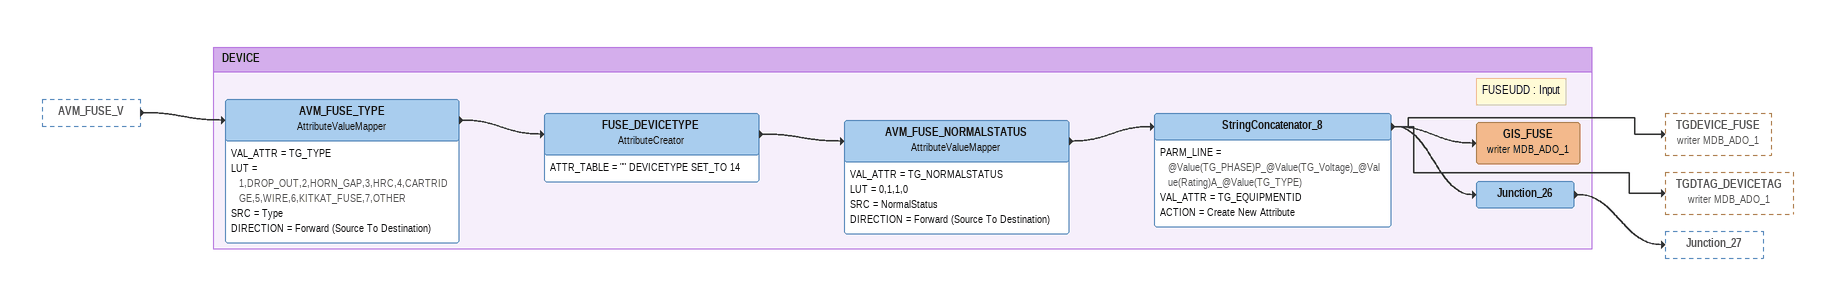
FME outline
AVM_FUSE_V [outside]
    -> AVM_FUSE_TYPE

Bookmark: DEVICE
AVM_FUSE_TYPE: AttributeValueMapper
    VAL_ATTR = TG_TYPE
    LUT = 1,DROP_OUT,2,HORN_GAP,3,HRC,4,CARTRIDGE,5,WIRE,6,KITKAT_FUSE,7,OTHER
    SRC = Type
    DIRECTION = Forward (Source To Destination)
    -> FUSE_DEVICETYPE
FUSE_DEVICETYPE: AttributeCreator
    ATTR_TABLE = "" DEVICETYPE SET_TO 14
    -> AVM_FUSE_NORMALSTATUS
AVM_FUSE_NORMALSTATUS: AttributeValueMapper
    VAL_ATTR = TG_NORMALSTATUS
    LUT = 0,1,1,0
    SRC = NormalStatus
    DIRECTION = Forward (Source To Destination)
    -> StringConcatenator_8
StringConcatenator_8
    PARM_LINE = @Value(TG_PHASE)P_@Value(TG_Voltage)_@Value(Rating)A_@Value(TG_TYPE)
    VAL_ATTR = TG_EQUIPMENTID
    ACTION = Create New Attribute
    -> TGDEVICE_FUSE (writer MDB_ADO_1)
    -> TGDTAG_DEVICETAG (writer MDB_ADO_1)
    -> GIS_FUSE (writer MDB_ADO_1)
    -> Junction_26
GIS_FUSE (writer MDB_ADO_1)
Note: FUSEUDD : Input
Junction_26
    -> Junction_27
